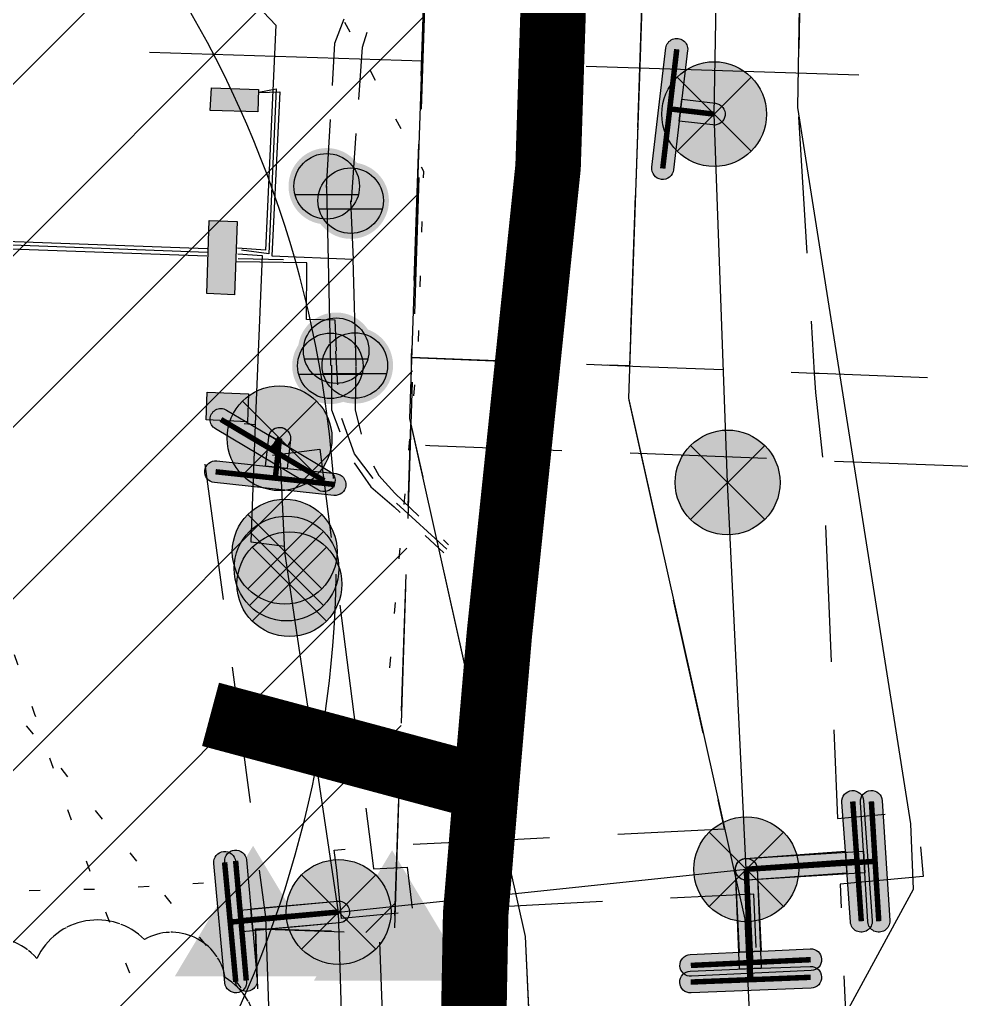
# Model space of a CAD drawing. Extents: x 355506 to 361068, y 6195203 to 6199524.
# Drawn here: x 359582 to 359668.3, y 6198839.5 to 6198929.3 of the extents above; entities that cross this region are included whole.
import ezdxf

# ---------------------------------------------------------------- set-up
doc = ezdxf.new("R2010")
doc.units = 0
doc.header["$LTSCALE"] = 5
for name, pattern in [('0', [1, 1, 0]), ('foc-ACCESSROAD', [3.75, 2.5, -1.25]), ('foc-BUFFER', [16.75, 15, -1.75]), ('foc-DOT', [1, 0.2, -0.8]), ('foc-FLOWLINE', [3.75, 2.5, -1.25]), ('foc-LSD', [8, 5, -3]), ('foc-TOPO', [1, 0.2, -0.8]), ('POWERLINE5', [7.799999999999997, 2.399999999999999, -0.6, 0.6, -0.6, 0.6, -0.6, 2.399999999999999]), ('UG_PIPE', [1.875, 1.25, -0.625])]:
    doc.linetypes.add(name, pattern=pattern)
for name, color, linetype in [('AS-DRILL', 8, 'foc-DOT'), ('AS-PIPE-UG', 44, 'UG_PIPE'), ('AS-POWER', 104, 'foc-POWER'), ('AS-POWER-EXISTING', 72, 'POWERLINE5'), ('AS-ROADS', 254, 'Continuous'), ('AS-SYMBOL', 7, 'Continuous'), ('AUX-BUFFER', 7, 'foc-BUFFER'), ('C-AR', 13, 'foc-ACCESSROAD'), ('C-RW', 13, 'Continuous'), ('C-WS', 13, 'foc-ACCESSROAD'), ('F-AR', 190, 'foc-ACCESSROAD'), ('F-EZE', 190, 'foc-FLOWLINE'), ('L-MON', 1, 'Continuous'), ('L-SECTION-LSD', 7, 'foc-LSD'), ('P-PROPOSED-EXISTING-H', 59, 'Continuous'), ('T-BUSH', 110, '0'), ('T-GENERAL', 48, 'foc-TOPO')]:
    doc.layers.add(name, color=color, linetype=linetype)
doc.layers.add('AS-PIPE-AG', color=7, linetype='Continuous', true_color=0x7d00fa)
doc.layers.add('AS-STRUCTURE-H', color=7, linetype='Continuous', true_color=0xa8a8a8)
doc.layers.add('AS-STRUCTURE', color=7, linetype='Continuous', lineweight=30, true_color=0x595959)
doc.styles.add('foc-LtypeFont', font='ARIALN.TTF', dxfattribs={"height": 7.349999999999999})
doc.linetypes.add('foc-POWER', pattern='A,6,-1,["P",foc-LtypeFont,S=0.2,R=0,X=-0.625,Y=-0.75],-1.239999999999999,4', length=12.24)

# ---------------------------------------------------------------- blocks, each defined once
blk = doc.blocks.new('POWERPOLE')
h = blk.add_hatch(color=255)
edge = h.paths.add_edge_path()
edge.add_arc((0, 0), 0.9600000000000002, 0, 360)
at = {"linetype": 'Continuous'}
for p, q in [((0.678822509938982, -0.678822509938982), (-0.678822509938982, 0.678822509938982)), ((-0.678822509938982, -0.678822509938982), (0.678822509938982, 0.678822509938982))]:
    blk.add_line(p, q, dxfattribs=at)
blk.add_circle((0, 0), 0.9600000000000002, dxfattribs=at)
blk = doc.blocks.new('*U64')
h = blk.add_hatch(color=255)
h.dxf.hatch_style = 1
edge = h.paths.add_edge_path()
edge.add_arc((0.1288056191010633, 1.092432658102087), 0.2, -6.724534935613917, 173.275465064386, ccw=False)
edge.add_line((0.3274297387559882, 1.069013454629167), (0.1752049161820043, -0.2220433231278456))
edge.add_line((0.1752049161820043, -0.2220433231278455), (0.06981850055386163, -1.115851861575008))
edge.add_arc((-0.1288056191010633, -1.092432658102087), 0.2, 173.275465064386, 353.275465064386, ccw=False)
edge.add_line((-0.3274297387559882, -1.069013454629167), (-0.06981850055386163, 1.115851861575008))
h = blk.add_hatch(color=255)
h.dxf.hatch_style = 1
edge = h.paths.add_edge_path()
edge.add_arc((0.8141999999992549, -0.09599999990314115), 0.2, -96.72453493561397, 83.27546506438603, ccw=False)
edge.add_line((0.790780796526334, -0.2946241195580661), (0.1752049161820044, -0.2220433231278455))
edge.add_line((0.1752049161820043, -0.2220433231278455), (0.2220433231278455, 0.1752049161820043))
edge.add_line((0.2220433231278455, 0.1752049161820043), (0.8376192034721757, 0.1026241197517838))
at = {"color": 255}
blk.add_lwpolyline([(-0.06981850055386163, 1.115851861575008, -0.9999999999999999), (0.3274297387559882, 1.069013454629167), (0.1752049161820043, -0.2220433231278455), (0.06981850055386163, -1.115851861575008, -0.9999999999999999), (-0.3274297387559882, -1.069013454629167)], format="xyb", close=True, dxfattribs=at)
at = {"color": 72, "const_width": 0.09999999999999999, "flags": 128}
for points in [[(0.1288056191010633, 1.092432658102087), (-0.1288056191010633, -1.092432658102087)], [(0.8141999999992549, -0.09599999990314118), (0, 0)]]:
    blk.add_lwpolyline(points, dxfattribs=at)
at = {"color": 255, "flags": 128}
blk.add_lwpolyline([(0.8376192034721757, 0.1026241197517838, -0.9999999999999999), (0.790780796526334, -0.2946241195580661), (0.1752049161820043, -0.2220433231278455), (0.2220433231278455, 0.1752049161820043)], format="xyb", close=True, dxfattribs=at)
blk = doc.blocks.new('*U68')
h = blk.add_hatch(color=255)
h.dxf.hatch_style = 1
edge = h.paths.add_edge_path()
edge.add_arc((0.07844095538365894, -1.097199624734943), 0.2, -175.91076958248743, 4.0892304175125105, ccw=False)
edge.add_line((-0.1210498854772397, -1.111461616622881), (-0.2137528327488367, 0.1852288489729605))
edge.add_line((-0.2137528327488367, 0.1852288489729607), (-0.2779317962445576, 1.082937632847005))
edge.add_arc((-0.07844095538365894, 1.097199624734943), 0.2, 4.0892304175125105, 184.0892304175125, ccw=False)
edge.add_line((0.1210498854772397, 1.111461616622881), (0.2779317962445576, -1.082937632847005))
h = blk.add_hatch(color=255)
h.dxf.hatch_style = 1
edge = h.paths.add_edge_path()
edge.add_arc((-2.028200000000652, -0.1450000001117583), 0.2, 94.08923041751262, 274.08923041751257, ccw=False)
edge.add_line((-2.042461991888591, 0.05449084074914032), (-0.2137528327488367, 0.1852288489729607))
edge.add_line((-0.2137528327488367, 0.1852288489729607), (-0.1852288489729607, -0.2137528327488366))
edge.add_line((-0.1852288489729607, -0.2137528327488366), (-2.013938008112714, -0.344490840972657))
at = {"color": 255}
blk.add_lwpolyline([(0.2779317962445576, -1.082937632847005, -0.9999999999999999), (-0.1210498854772397, -1.111461616622881), (-0.2137528327488367, 0.1852288489729607), (-0.2779317962445576, 1.082937632847005, -0.9999999999999999), (0.1210498854772397, 1.111461616622881)], format="xyb", close=True, dxfattribs=at)
at = {"color": 72, "const_width": 0.1, "flags": 128}
for points in [[(0.07844095538365893, -1.097199624734943), (-0.07844095538365893, 1.097199624734943)], [(-2.028200000000652, -0.1450000001117583), (0, 0)]]:
    blk.add_lwpolyline(points, dxfattribs=at)
at = {"color": 255, "flags": 128}
blk.add_lwpolyline([(-2.013938008112714, -0.344490840972657, -0.9999999999999999), (-2.042461991888591, 0.05449084074914032), (-0.2137528327488367, 0.1852288489729607), (-0.1852288489729607, -0.2137528327488366)], format="xyb", close=True, dxfattribs=at)
blk = doc.blocks.new('*U67')
h = blk.add_hatch(color=255)
h.dxf.hatch_style = 1
edge = h.paths.add_edge_path()
edge.add_arc((0.0678569529646223, -1.097905020452296), 0.2, -176.46328444411893, 3.5367155558810737, ccw=False)
edge.add_line((-0.1317621416630679, -1.110242648264046), (-0.2119567224394397, 0.1872814668159406))
edge.add_line((-0.2119567224394397, 0.1872814668159407), (-0.2674760475923125, 1.085567392640547))
edge.add_arc((-0.0678569529646223, 1.097905020452296), 0.2, 3.5367155558810737, 183.5367155558811, ccw=False)
edge.add_line((0.1317621416630679, 1.110242648264046), (0.2674760475923125, -1.085567392640547))
h = blk.add_hatch(color=255)
h.dxf.hatch_style = 1
edge = h.paths.add_edge_path()
edge.add_arc((-2.359000000008383, -0.1458000000566243), 0.2, 93.53671555588107, 273.5367155558812, ccw=False)
edge.add_line((-2.371337627820132, 0.05381909457106593), (-0.2119567224394396, 0.1872814668159407))
edge.add_line((-0.2119567224394397, 0.1872814668159407), (-0.1872814668159407, -0.2119567224394397))
edge.add_line((-0.1872814668159407, -0.2119567224394397), (-2.346662372196633, -0.3454190946843145))
at = {"color": 255}
blk.add_lwpolyline([(0.2674760475923125, -1.085567392640547, -0.9999999999999999), (-0.1317621416630679, -1.110242648264046), (-0.2119567224394397, 0.1872814668159407), (-0.2674760475923125, 1.085567392640547, -0.9999999999999999), (0.1317621416630679, 1.110242648264046)], format="xyb", close=True, dxfattribs=at)
at = {"color": 72, "const_width": 0.1, "flags": 128}
for points in [[(0.0678569529646223, -1.097905020452296), (-0.0678569529646223, 1.097905020452296)], [(-2.359000000008383, -0.1458000000566243), (0, 0)]]:
    blk.add_lwpolyline(points, dxfattribs=at)
at = {"color": 255, "flags": 128}
blk.add_lwpolyline([(-2.346662372196633, -0.3454190946843145, -0.9999999999999999), (-2.371337627820132, 0.05381909457106593), (-0.2119567224394397, 0.1872814668159407), (-0.1872814668159407, -0.2119567224394397)], format="xyb", close=True, dxfattribs=at)
blk = doc.blocks.new('*U66')
h = blk.add_hatch(color=255)
h.dxf.hatch_style = 1
edge = h.paths.add_edge_path()
edge.add_arc((-0.08180000000866093, 1.70800000000745), 0.2, 2.741929957998309, 182.7419299579983, ccw=False)
edge.add_line((0.1179710268391721, 1.717567488296567), (0.1902035385587161, 0.2093385151369498))
edge.add_line((0.1902035385587161, 0.2093385151369499), (-0.2093385151369498, 0.1902035385587161))
edge.add_line((-0.2093385151369498, 0.1902035385587161), (-0.2815710268564939, 1.698432511718333))
h = blk.add_hatch(color=255)
h.dxf.hatch_style = 1
edge = h.paths.add_edge_path()
edge.add_arc((-1.098740647663081, -0.05262118559014302), 0.2, 92.7419299579982, 272.7419299579982, ccw=False)
edge.add_line((-1.108308135952198, 0.14714984125769), (0.1902035385587162, 0.2093385151369499))
edge.add_line((0.1902035385587161, 0.2093385151369499), (1.089173159373964, 0.252392212437976))
edge.add_arc((1.098740647663081, 0.05262118559014302), 0.2, -87.2580700420018, 92.7419299579982, ccw=False)
edge.add_line((1.108308135952198, -0.14714984125769), (-1.089173159373964, -0.252392212437976))
at = {"color": 255, "flags": 128}
blk.add_lwpolyline([(-0.2815710268564939, 1.698432511718333, -0.9999999999999999), (0.1179710268391721, 1.717567488296567), (0.1902035385587161, 0.2093385151369499), (-0.2093385151369498, 0.1902035385587161)], format="xyb", close=True, dxfattribs=at)
at = {"color": 72, "const_width": 0.1, "flags": 128}
for points in [[(-0.08180000000866092, 1.70800000000745), (0, 0)], [(-1.098740647663081, -0.05262118559014302), (1.098740647663081, 0.05262118559014302)]]:
    blk.add_lwpolyline(points, dxfattribs=at)
at = {"color": 255}
blk.add_lwpolyline([(-1.089173159373964, -0.252392212437976, -0.9999999999999999), (-1.108308135952198, 0.14714984125769), (0.1902035385587161, 0.2093385151369499), (1.089173159373964, 0.252392212437976, -0.9999999999999999), (1.108308135952198, -0.14714984125769)], format="xyb", close=True, dxfattribs=at)
blk = doc.blocks.new('*U65')
h = blk.add_hatch(color=255)
h.dxf.hatch_style = 1
edge = h.paths.add_edge_path()
edge.add_arc((-0.08020000000251445, 2.02160000000149), 0.2, 2.271820905054824, 182.2718209050549, ccw=False)
edge.add_line((0.119642802358693, 2.029528073186026), (0.1919147291766707, 0.2077708755457444))
edge.add_line((0.1919147291766707, 0.2077708755457442), (-0.2077708755457442, 0.1919147291766707))
edge.add_line((-0.2077708755457442, 0.1919147291766707), (-0.2800428023637219, 2.013671926816953))
h = blk.add_hatch(color=255)
h.dxf.hatch_style = 1
edge = h.paths.add_edge_path()
edge.add_arc((-1.099135412986641, -0.04360440251495221), 0.2, 92.27182090505511, 272.271820905055, ccw=False)
edge.add_line((-1.107063486171178, 0.1562383998462553), (0.1919147291766707, 0.2077708755457442))
edge.add_line((0.1919147291766707, 0.2077708755457442), (1.091207339802104, 0.2434472048761597))
edge.add_arc((1.099135412986641, 0.04360440251495221), 0.2, -87.728179094945, 92.27182090505511, ccw=False)
edge.add_line((1.107063486171178, -0.1562383998462553), (-1.091207339802104, -0.2434472048761597))
at = {"color": 255, "flags": 128}
blk.add_lwpolyline([(-0.2800428023637219, 2.013671926816953, -0.9999999999999999), (0.119642802358693, 2.029528073186026), (0.1919147291766707, 0.2077708755457442), (-0.2077708755457442, 0.1919147291766707)], format="xyb", close=True, dxfattribs=at)
at = {"color": 72, "const_width": 0.1, "flags": 128}
for points in [[(-0.08020000000251447, 2.02160000000149), (0, 0)], [(-1.099135412986641, -0.04360440251495219), (1.099135412986641, 0.04360440251495219)]]:
    blk.add_lwpolyline(points, dxfattribs=at)
at = {"color": 255}
blk.add_lwpolyline([(-1.091207339802104, -0.2434472048761597, -0.9999999999999999), (-1.107063486171178, 0.1562383998462553), (0.1919147291766707, 0.2077708755457442), (1.091207339802104, 0.2434472048761597, -0.9999999999999999), (1.107063486171178, -0.1562383998462553)], format="xyb", close=True, dxfattribs=at)
blk = doc.blocks.new('*U69')
h = blk.add_hatch(color=255)
h.dxf.hatch_style = 1
edge = h.paths.add_edge_path()
edge.add_arc((-0.09748017080201726, 1.095672221195924), 0.2, 5.084126020880092, 185.0841260208801, ccw=False)
edge.add_line((0.1017329603245143, 1.113395888614472), (0.2169367985450802, -0.1814894637079829))
edge.add_line((0.2169367985450802, -0.181489463707983), (0.2966933019285489, -1.077948553777375))
edge.add_arc((0.09748017080201726, -1.095672221195924), 0.2, -174.91587397911985, 5.084126020880092, ccw=False)
edge.add_line((-0.1017329603245143, -1.113395888614472), (-0.2966933019285489, 1.077948553777375))
h = blk.add_hatch(color=255)
h.dxf.hatch_style = 1
edge = h.paths.add_edge_path()
edge.add_arc((1.789400000008753, 0.1592000000178817), 0.2, -84.91587397911968, 95.08412602088032, ccw=False)
edge.add_line((1.807123667427302, -0.04001313110864987), (0.2169367985450803, -0.181489463707983))
edge.add_line((0.2169367985450802, -0.181489463707983), (0.181489463707983, 0.2169367985450802))
edge.add_line((0.181489463707983, 0.2169367985450802), (1.771676332590204, 0.3584131311444133))
at = {"color": 255}
blk.add_lwpolyline([(-0.2966933019285489, 1.077948553777375, -0.9999999999999999), (0.1017329603245143, 1.113395888614472), (0.2169367985450802, -0.181489463707983), (0.2966933019285489, -1.077948553777375, -0.9999999999999999), (-0.1017329603245143, -1.113395888614472)], format="xyb", close=True, dxfattribs=at)
at = {"color": 72, "const_width": 0.09999999999999998, "flags": 128}
for points in [[(-0.09748017080201728, 1.095672221195924), (0.09748017080201728, -1.095672221195924)], [(1.789400000008753, 0.1592000000178817), (0, 0)]]:
    blk.add_lwpolyline(points, dxfattribs=at)
at = {"color": 255, "flags": 128}
blk.add_lwpolyline([(1.771676332590204, 0.3584131311444133, -0.9999999999999999), (1.807123667427302, -0.04001313110864987), (0.2169367985450802, -0.181489463707983), (0.181489463707983, 0.2169367985450802)], format="xyb", close=True, dxfattribs=at)
blk = doc.blocks.new('*U70')
h = blk.add_hatch(color=255)
h.dxf.hatch_style = 1
edge = h.paths.add_edge_path()
edge.add_arc((-0.1022136519240022, 1.095240781454178), 0.2, 5.331701409210609, 185.3317014092105, ccw=False)
edge.add_line((0.0969210356131211, 1.113825081803997), (0.2177189878869419, -0.1805503871873047))
edge.add_line((0.2177189878869419, -0.1805503871873047), (0.3013483394611255, -1.07665648110436))
edge.add_arc((0.1022136519240022, -1.095240781454178), 0.2, -174.6682985907895, 5.331701409210609, ccw=False)
edge.add_line((-0.0969210356131211, -1.113825081803997), (-0.3013483394611255, 1.07665648110436))
h = blk.add_hatch(color=255)
h.dxf.hatch_style = 1
edge = h.paths.add_edge_path()
edge.add_arc((1.986600000003818, 0.1854000000283122), 0.2, -84.6682985907895, 95.3317014092105, ccw=False)
edge.add_line((2.005184300353637, -0.0137346875088111), (0.2177189878869419, -0.1805503871873047))
edge.add_line((0.2177189878869419, -0.1805503871873047), (0.1805503871873047, 0.2177189878869419))
edge.add_line((0.1805503871873047, 0.2177189878869419), (1.968015699654, 0.3845346875654355))
at = {"color": 255}
blk.add_lwpolyline([(-0.3013483394611255, 1.07665648110436, -0.9999999999999999), (0.0969210356131211, 1.113825081803997), (0.2177189878869419, -0.1805503871873047), (0.3013483394611255, -1.07665648110436, -0.9999999999999999), (-0.0969210356131211, -1.113825081803997)], format="xyb", close=True, dxfattribs=at)
at = {"color": 72, "const_width": 0.1, "flags": 128}
for points in [[(-0.1022136519240022, 1.095240781454178), (0.1022136519240022, -1.095240781454178)], [(1.986600000003818, 0.1854000000283122), (0, 0)]]:
    blk.add_lwpolyline(points, dxfattribs=at)
at = {"color": 255, "flags": 128}
blk.add_lwpolyline([(1.968015699654, 0.3845346875654355, -0.9999999999999999), (2.005184300353637, -0.0137346875088111), (0.2177189878869419, -0.1805503871873047), (0.1805503871873047, 0.2177189878869419)], format="xyb", close=True, dxfattribs=at)
blk = doc.blocks.new('*U71')
h = blk.add_hatch(color=255)
h.dxf.hatch_style = 1
edge = h.paths.add_edge_path()
edge.add_arc((0.07800000000279352, 0.730400000140071), 0.2, -6.095560340435611, 173.9044396595645, ccw=False)
edge.add_line((0.2768692350423698, 0.7091625955252465), (0.2201066396544008, 0.1776318304247517))
edge.add_line((0.2201066396544008, 0.1776318304247518), (-0.1776318304247517, 0.2201066396544008))
edge.add_line((-0.1776318304247517, 0.2201066396544008), (-0.1208692350367828, 0.7516374047548955))
h = blk.add_hatch(color=255)
h.dxf.hatch_style = 1
edge = h.paths.add_edge_path()
edge.add_arc((-1.09378079271767, 0.1168057253815349), 0.2, 83.9044396595645, 263.9044396595645, ccw=False)
edge.add_line((-1.072543388102845, 0.3156749604211112), (0.2201066396544007, 0.1776318304247518))
edge.add_line((0.2201066396544008, 0.1776318304247518), (1.115018197332494, 0.08206350965804135))
edge.add_arc((1.09378079271767, -0.1168057253815349), 0.2, -96.0955603404355, 83.9044396595645, ccw=False)
edge.add_line((1.072543388102845, -0.3156749604211112), (-1.115018197332494, -0.08206350965804135))
at = {"color": 255, "flags": 128}
blk.add_lwpolyline([(-0.1208692350367828, 0.7516374047548955, -0.9999999999999999), (0.2768692350423698, 0.7091625955252465), (0.2201066396544008, 0.1776318304247518), (-0.1776318304247517, 0.2201066396544008)], format="xyb", close=True, dxfattribs=at)
at = {"color": 72, "const_width": 0.1, "flags": 128}
for points in [[(0.0780000000027935, 0.730400000140071), (0, 0)], [(-1.09378079271767, 0.1168057253815349), (1.09378079271767, -0.1168057253815349)]]:
    blk.add_lwpolyline(points, dxfattribs=at)
at = {"color": 255}
blk.add_lwpolyline([(-1.115018197332494, -0.08206350965804135, -0.9999999999999999), (-1.072543388102845, 0.3156749604211112), (0.2201066396544008, 0.1776318304247518), (1.115018197332494, 0.08206350965804135, -0.9999999999999999), (1.072543388102845, -0.3156749604211112)], format="xyb", close=True, dxfattribs=at)
blk = doc.blocks.new('*U72')
h = blk.add_hatch(color=255)
h.dxf.hatch_style = 1
edge = h.paths.add_edge_path()
edge.add_arc((-0.94585219929937, 0.5615724504287449), 0.2, 59.30149982516332, 239.30149982516332, ccw=False)
edge.add_line((-0.8437481174032346, 0.733545577574085), (0.2740772090414754, 0.06986904524920456))
edge.add_line((0.2740772090414754, 0.06986904524920456), (1.047956281195505, -0.389599323283405))
edge.add_arc((0.94585219929937, -0.5615724504287449), 0.2, -120.69850017483662, 59.30149982516332, ccw=False)
edge.add_line((0.8437481174032346, -0.733545577574085), (-1.047956281195505, 0.3895993232834049))
h = blk.add_hatch(color=255)
h.dxf.hatch_style = 1
edge = h.paths.add_edge_path()
edge.add_arc((0.1285999999963674, 0.2166000001132491), 0.2, -30.69850017483668, 149.3014998251633, ccw=False)
edge.add_line((0.3005731271417074, 0.1144959182171137), (0.2740772090414754, 0.06986904524920456))
edge.add_line((0.2740772090414754, 0.06986904524920456), (-0.06986904524920451, 0.2740772090414754))
edge.add_line((-0.06986904524920451, 0.2740772090414754), (-0.04337312714897257, 0.3187040820093845))
at = {"color": 255}
blk.add_lwpolyline([(-1.047956281195505, 0.389599323283405, -0.9999999999999999), (-0.8437481174032346, 0.733545577574085), (0.2740772090414754, 0.06986904524920456), (1.047956281195505, -0.389599323283405, -0.9999999999999999), (0.8437481174032346, -0.733545577574085)], format="xyb", close=True, dxfattribs=at)
at = {"color": 72, "const_width": 0.1, "flags": 128}
for points in [[(-0.94585219929937, 0.5615724504287449), (0.94585219929937, -0.5615724504287449)], [(0.1285999999963674, 0.2166000001132491), (0, 0)]]:
    blk.add_lwpolyline(points, dxfattribs=at)
at = {"color": 255, "flags": 128}
blk.add_lwpolyline([(-0.04337312714897257, 0.3187040820093845, -0.9999999999999999), (0.3005731271417074, 0.1144959182171137), (0.2740772090414754, 0.06986904524920456), (-0.06986904524920451, 0.2740772090414754)], format="xyb", close=True, dxfattribs=at)
blk = doc.blocks.new('RISER')
h = blk.add_hatch(color=255)
h.dxf.hatch_style = 1
edge = h.paths.add_edge_path()
edge.add_arc((0, 0), 0.7000000000000001, 0, 360)
blk.add_hatch(color=13).paths.add_polyline_path([(0.5809894393423747, -0.1498374831999172), (-0.5809055220925075, -0.1501624933266612, 0.7745966773228882)])
at = {"color": 13}
blk.add_line((-0.5809055220925075, -0.1501624933266612), (0.5809894393423747, -0.1498374831996898), dxfattribs=at)
blk.add_circle((0, 0), 0.6000000000000001, dxfattribs=at)
blk = doc.blocks.new('STRIA')
blk.add_hatch(color=255).paths.add_polyline_path([(-0.0414550714867801, 1.521379340009161), (-1.474693147280959, -0.867350786313807), (1.391783004306489, -0.867350786313807)])
blk = doc.blocks.new('STRIAA')
blk.add_blockref('STRIA', (0, 0))
blk = doc.blocks.new('STRIB')
at = {"color": 1}
blk.add_solid([(-1.121455071486707, -0.6673507863138184), (-0.0414550714867801, 1.132649213686192), (1.038544928513147, -0.6673507863138184)], dxfattribs=at)
blk = doc.blocks.new('STRIBB')
blk.add_blockref('STRIB', (0, 0))
blk = doc.blocks.new('STRICC')
for name in ['STRIAA', 'STRIBB']:
    blk.add_blockref(name, (0, 0))
blk = doc.blocks.new('fdspike')
blk.add_blockref('STRICC', (0, 0))

msp = doc.modelspace()

# ---------------------------------------------------------------- hatches: boundary and pattern name
at = {"layer": 'AS-STRUCTURE-H'}
h = msp.add_hatch(color=256, dxfattribs=at)
h.dxf.hatch_style = 1
h.paths.add_polyline_path([(359599.468, 6198920.943999999), (359599.5779999999, 6198922.992), (359603.8909999999, 6198922.841000016), (359603.831, 6198920.794)])
h = msp.add_hatch(color=256, dxfattribs=at)
h.dxf.hatch_style = 1
h.paths.add_polyline_path([(359599.367, 6198910.855), (359601.94, 6198910.781), (359601.702, 6198904.054999999), (359599.156, 6198904.158999999)])
h = msp.add_hatch(color=256, dxfattribs=at)
h.dxf.hatch_style = 1
h.paths.add_polyline_path([(359599.207, 6198895.14), (359602.98, 6198894.985), (359602.882, 6198892.429000014), (359599.0990000009, 6198892.595999999)])
at = {"layer": 'P-PROPOSED-EXISTING-H'}
h = msp.add_hatch(dxfattribs=at)
h.set_pattern_fill('ANSI31', color=256, scale=3.499138510000007)
h.set_pattern_definition([(45, (88.50903142426978, 1525.793302325777), (-7.855790005724101, 7.855790005724103), [])])
h.paths.add_polyline_path([(359441.7560540537, 6198985.501580531), (359436.77, 6198831.383999999), (359604.289, 6198825.967999999), (359603.61, 6198845.992), (359616.342, 6198845.584), (359620.684, 6198979.485999999)])

# ---------------------------------------------------------------- linework, layer by layer
at = {"layer": 'AS-DRILL', "flags": 128}
for points in [[(359504.837, 6198925.173999999), (359504.7476706932, 6198925.196952913), (359504.646127111, 6198925.15013256), (359504.7479197345, 6198924.896771609), (359505.2604573754, 6198924.349820845), (359506.2835347452, 6198923.506147363), (359508.0475494023, 6198922.368174101), (359510.8015543371, 6198920.907979361), (359514.3853153854, 6198919.120527104), (359518.1270233387, 6198916.957822632), (359521.9573419088, 6198914.44205765), (359526.3504678242, 6198911.697824538), (359531.4426111444, 6198908.910825735), (359537.3684251599, 6198905.91674326), (359543.6123457273, 6198902.241925042), (359549.5678153782, 6198898.006106803), (359556.0937512061, 6198892.851349872), (359562.7007086166, 6198886.803475931), (359569.3755191787, 6198880.073090255), (359575.5754359086, 6198873.197980911), (359581.6481202463, 6198865.796728695), (359587.9873297829, 6198857.976608551), (359594.7431003794, 6198849.732747156), (359601.9915956836, 6198840.952516088), (359609.2207132813, 6198832.192976857), (359616.7271435385, 6198823.034273908), (359623.7374669157, 6198814.622028052), (359631.2852548637, 6198806.122278714), (359636.3531863556, 6198800.744801184), (359641.3718494159, 6198795.388867654), (359646.3958560633, 6198789.892760712), (359651.7996740164, 6198784.074017178), (359657.3288160379, 6198778.111204955), (359662.8905659452, 6198772.227424859), (359669.0322977476, 6198766.334732528), (359675.2748644098, 6198761.079106598), (359682.0265177333, 6198756.097109253), (359688.6651421285, 6198751.638943418), (359695.8251261243, 6198747.213983837), (359703.373754382, 6198743.046519528), (359711.0558746826, 6198739.294865731), (359718.7977361284, 6198735.841570769), (359726.395590003, 6198732.883041812), (359734.6122429587, 6198730.184566492), (359742.7822812937, 6198727.897948419), (359751.5803984933, 6198725.850927226), (359760.6707426318, 6198724.174808202), (359769.9894155539, 6198722.751152036), (359779.3541903126, 6198721.516259376), (359788.0555548495, 6198720.492926926), (359797.5513998733, 6198719.593868282), (359807.2177972393, 6198719.019543037), (359816.482943301, 6198718.7183298), (359825.7425616535, 6198718.557210381), (359835.4768425425, 6198718.530969234), (359845.183718433, 6198718.585610337), (359853.9828059897, 6198718.719721391), (359862.864347582, 6198718.931259575), (359876.6342575186, 6198719.01383237), (359890.4079579531, 6198718.596002545), (359899.6392155165, 6198718.175886136), (359918.6101988402, 6198717.589107446), (359934.4638038627, 6198717.443936345), (359948.1905305866, 6198717.427893583), (359961.931094007, 6198717.221207374), (359972.4262411458, 6198716.765588572)], [(359569.2659999999, 6198903.78), (359569.6440991436, 6198903.407505737), (359569.7585525734, 6198903.233707009), (359569.9563682654, 6198902.857158316), (359570.3044023282, 6198902.175443797), (359570.7813647803, 6198901.149380812), (359571.4058911282, 6198899.738377918), (359572.1621428027, 6198898.072931955), (359573.0776391897, 6198896.072065556), (359574.0433873139, 6198893.769616297), (359575.0200322051, 6198891.186466173), (359576.0468633293, 6198888.301624016), (359577.0752482752, 6198885.156544694), (359578.0874655005, 6198881.821862969), (359579.155127567, 6198878.345373532), (359580.4000254803, 6198874.472956406), (359581.8231290221, 6198870.234430512), (359583.3847174267, 6198865.641333755), (359585.0942602041, 6198860.673198644), (359586.7700452872, 6198855.896177953), (359588.5891867194, 6198850.914459351), (359590.6091366395, 6198845.646093145), (359592.8937116636, 6198839.898878294), (359595.2178976101, 6198834.140353733), (359597.6394128343, 6198828.298696841), (359600.0999477966, 6198822.425589644), (359602.7670759342, 6198816.135666332), (359605.5860010487, 6198809.590651159), (359608.4174698293, 6198803.125314023), (359611.3327573915, 6198796.467016974), (359614.243252227, 6198789.658958782), (359617.1655106772, 6198782.600358412), (359620.0522625185, 6198775.372723216), (359622.9145516822, 6198768.005990127), (359625.7541905185, 6198760.559800644), (359628.7632930032, 6198752.787887961), (359631.9234853867, 6198745.351340572), (359635.4733715162, 6198737.902139261), (359639.2793335044, 6198730.634752617), (359643.4547919347, 6198723.345234199), (359647.9743030294, 6198716.174640543), (359652.6847094918, 6198709.338011619), (359657.7581947447, 6198702.589729978), (359663.1474213224, 6198696.01119448), (359668.9406316716, 6198689.549642238), (359675.0224500441, 6198683.348827336), (359681.5472719942, 6198677.233658959), (359688.0963904076, 6198671.558002584), (359694.804786979, 6198666.167334249), (359701.8112599651, 6198661.016940227), (359709.0350573327, 6198656.089728761), (359716.3961909728, 6198651.3882973), (359724.0537120847, 6198646.877077044), (359732.1955344989, 6198642.490381743), (359740.1824405142, 6198638.568845804), (359748.1422810105, 6198635.048507526), (359756.3030693739, 6198631.861821851), (359764.861790896, 6198628.912290711), (359773.1826818956, 6198626.340613186), (359781.9874771149, 6198623.883345542), (359790.7327284194, 6198621.748137333), (359799.6689876158, 6198619.947020195), (359808.6987927816, 6198618.563016934), (359817.460765056, 6198617.557950756), (359826.3491416149, 6198616.748843168), (359835.2130976362, 6198616.110624845), (359844.1815762515, 6198615.609041169), (359853.2032298076, 6198615.2058834), (359862.2164982942, 6198614.852803729), (359871.3504027095, 6198614.515991444), (359880.3156275908, 6198614.224653029), (359889.3805135022, 6198613.920078048), (359898.4218391893, 6198613.506241444), (359907.762347578, 6198613.062677345), (359916.8952774581, 6198612.695808848), (359926.0011297055, 6198612.419944465), (359929.3706699997, 6198612.350389476), (359931.0304474067, 6198612.316534341), (359937.0808561373, 6198612.229937332), (359946.5993744361, 6198612.030738599), (359956.083357905, 6198611.692451308), (359965.6379841496, 6198611.372055895), (359969.006646884, 6198611.262597934)]]:
    msp.add_lwpolyline(points, dxfattribs=at)
at = {"layer": 'AS-PIPE-AG', "flags": 128}
for points in [[(359589.3199999999, 6198950.976), (359575.851, 6198950.122999999), (359574.297, 6198908.521999999), (359599.155, 6198907.636999999)], [(359588.9779999999, 6198946.189), (359605.4939999999, 6198928.735), (359604.548, 6198908.143999999), (359601.962, 6198908.326999999)], [(359505.8869999999, 6198925.167), (359505.875, 6198924.893999999), (359512.868, 6198924.491), (359512.265, 6198911.213), (359599.2169999999, 6198907.944999999)], [(359603.934, 6198922.594999999), (359605.523, 6198922.907999999), (359604.8549999999, 6198907.807999999), (359602.354, 6198908.133999999)], [(359603.974, 6198922.579), (359605.866, 6198922.654999999), (359605.1249999999, 6198907.626), (359612.547, 6198907.319000016), (359612.8009999999, 6198897.542)], [(359610.1329999999, 6198914.001000016), (359610.503, 6198897.568999999)], [(359612.5870000009, 6198907.315), (359612.363, 6198912.672)], [(359599.203, 6198908.250999999), (359542.17, 6198910.345000015)], [(359602.0459999999, 6198907.371), (359606.1819999999, 6198907.293)], [(359611.0279999999, 6198898.935999999), (359610.925, 6198901.718), (359608.291, 6198901.798999999), (359608.3119999999, 6198906.993000016), (359601.866, 6198907.079)]]:
    msp.add_lwpolyline(points, dxfattribs=at)
at = {"layer": 'AS-PIPE-UG', "flags": 128}
for points in [[(359610.1269999999, 6198913.873), (359610.901, 6198927.091999999), (359614.8749999999, 6198937.770000015), (359620.464, 6198951.855999999), (359624.83, 6198963.175), (359629.831, 6198975.537), (359631.452, 6198987.678)], [(359612.4079999999, 6198912.579000015), (359613.418, 6198926.741999999), (359616.153, 6198935.152999999), (359619.877, 6198946.183999999), (359624.3269999999, 6198958.588), (359629.3169999999, 6198968.145), (359633.139, 6198981.5)], [(359621.138, 6198880.75), (359616.419, 6198885.088999999), (359614.667, 6198886.879999999), (359612.6809999999, 6198889.495), (359611.298, 6198893.411), (359610.9749999999, 6198898.905)], [(359610.5889999999, 6198897.602000015), (359610.584, 6198893.521), (359612.1489999999, 6198889.424999999), (359614.2, 6198886.477999999), (359616.3259999999, 6198884.652999999), (359620.879, 6198880.424)], [(359612.818, 6198897.474), (359612.754, 6198893.513), (359613.613, 6198889.967), (359614.9089999999, 6198887.516), (359616.372, 6198885.894), (359621.3039999999, 6198881.154999999)]]:
    msp.add_lwpolyline(points, dxfattribs=at)
at = {"layer": 'AS-POWER', "flags": 128}
for points in [[(359648.578, 6198851.446999999), (359646.867, 6198886.869), (359645.637, 6198920.597999999), (359647.4459999999, 6199020.67)], [(359613.226, 6198780.572), (359611.237, 6198847.535000015), (359606.299, 6198880.532000015), (359605.8269999999, 6198890.916999999)], [(359611.237, 6198847.535000015), (359648.5779999999, 6198851.446999999)]]:
    msp.add_lwpolyline(points, dxfattribs=at)
at = {"layer": 'AS-POWER-EXISTING', "linetype": 'Continuous', "flags": 128}
for points in [[(359601.998, 6198907.819000016), (359604.244, 6198907.640999999), (359603.5919999999, 6198892.173), (359603.203, 6198881.427), (359606.3149999999, 6198881.037)], [(359602.57, 6198892.277), (359603.5919999999, 6198892.173)]]:
    msp.add_lwpolyline(points, dxfattribs=at)
at = {"layer": 'AS-ROADS', "const_width": 5.998500000000015, "flags": 128}
for points in [[(359624.191, 6198782.995), (359623.3749999999, 6198825.094), (359623.791, 6198847.373999999), (359624.746, 6198858.873000016), (359625.954000001, 6198872.913), (359630.4209999999, 6198915.768), (359631.6029999999, 6198952.186), (359629.948, 6198978), (359624.407, 6199002.050999999), (359617.6569999999, 6199019.178)], [(359599.503, 6198865.635), (359624.746, 6198858.873000016)]]:
    msp.add_lwpolyline(points, dxfattribs=at)
at = {"layer": 'AS-STRUCTURE', "flags": 128}
for points in [[(359599.468, 6198920.943999999), (359599.5779999999, 6198922.992), (359603.8909999999, 6198922.841000016), (359603.831, 6198920.794)], [(359599.367, 6198910.855), (359601.94, 6198910.781), (359601.702, 6198904.054999999), (359599.156, 6198904.158999999)], [(359599.207, 6198895.14), (359602.98, 6198894.985), (359602.882, 6198892.429000014), (359599.0990000009, 6198892.595999999)]]:
    msp.add_lwpolyline(points, close=True, dxfattribs=at)
at = {"layer": 'AUX-BUFFER', "color": 251, "linetype": 'foc-BUFFER', "const_width": 1.999507720000007, "flags": 128}
msp.add_lwpolyline([(359517.5240110015, 6199079.842503353), (359502.5355345666, 6199080.327090703, 0.4142135623730949), (359296.2280174792, 6198886.941902956, 0.414213562373095), (359489.6132052263, 6198680.634385868), (359504.6016816611, 6198680.149798518, 0.4142135623730951), (359710.9091987486, 6198873.534986265, 0.4142135623730951)], format="xyb", close=True, dxfattribs=at)
at = {"layer": 'AUX-BUFFER', "color": 251, "linetype": 'foc-BUFFER', "flags": 128}
msp.add_lwpolyline([(359507.8322639962, 6198780.072974727, 0.9999999999999999), (359514.2934286664, 6198979.919327144), (359499.3049522315, 6198980.403914509, 0.9999999999999999), (359492.8437875613, 6198780.557562077)], format="xyb", close=True, dxfattribs=at)
at = {"layer": 'C-AR', "flags": 128}
for points in [[(359515.0499110146, 6199431.264130292), (359511.9796761253, 6199331.292119879), (359508.3736808607, 6199213.882346457), (359623.2303082958, 6199034.393907379), (359641.541322741, 6199005.780148507), (359640.650080709, 6198978.825823453), (359640.651889325, 6198978.879076142), (359640.1428930001, 6198963.892249585), (359637.8894058308, 6198897.540844542), (359617.9266750304, 6198898.299883676), (359620.1769676315, 6198964.557041944), (359620.6840000001, 6198979.485999999), (359620.6840000001, 6198979.485999999), (359621.3697389177, 6199000.225177512), (359488.1838375664, 6199208.309394415), (359491.980323143, 6199331.932309145), (359495.0507013844, 6199431.904803664)], [(359393.7158184326, 6198445.789926661), (359442.1291227638, 6198461.268342097), (359520.4432130255, 6198536.450787575), (359603.7975191139, 6198725.656789972), (359599.1776029036, 6198826.133254847), (359604.289, 6198825.967999999), (359603.61, 6198845.992), (359616.342, 6198845.584), (359617.8540675242, 6198892.214323741), (359628.3211702916, 6198845.287991569), (359634.0817018432, 6198720.004800325), (359545.4968889196, 6198518.926066493), (359457.8848233877, 6198434.817455699), (359439.0217678216, 6198428.786671078)]]:
    msp.add_lwpolyline(points, dxfattribs=at)
at = {"layer": 'C-RW'}
for points in [[(359635.4276386911, 6199427.407837677), (359622.4516227014, 6199032.945181097), (359620.6840000001, 6198979.485999999), (359617.7377083638, 6198892.735987527), (359628.3211702916, 6198845.287991569), (359634.0817018432, 6198720.004800325), (359545.4968889196, 6198518.926066493), (359457.8848233877, 6198434.817455699), (359438.851529708, 6198428.732243554)], [(359655.3943954505, 6199426.76820393), (359642.41781489, 6199032.288384758), (359640.650080709, 6198978.825823453), (359637.7895691213, 6198894.601264481), (359648.4341599866, 6198846.879214007), (359654.5380216821, 6198716.096877888), (359562.5368862242, 6198506.872058685), (359479.8872407294, 6198427.417714638)]]:
    msp.add_lwpolyline(points, dxfattribs=at)
at = {"layer": 'C-RW', "flags": 128}
msp.add_lwpolyline([(359479.8872407294, 6198427.417714638), (359562.5368862242, 6198506.872058685), (359654.5380216821, 6198716.096877888), (359649.5386416235, 6198823.214410316), (359663.8824880324, 6198849.630800721), (359663.6421980216, 6198855.62454916), (359653.3119115711, 6198921.208412518), (359654.0141327012, 6198963.430388), (359536.3599823873, 6198967.347841202), (359536.8589999999, 6198982.334999999), (359654.2635321167, 6198978.425858169), (359656.6336308445, 6199120.93118318), (359666.4714837256, 6199426.413350116)], dxfattribs=at)
at = {"layer": 'C-WS', "flags": 128}
msp.add_lwpolyline([(359441.7560540537, 6198985.501580531), (359620.684, 6198979.485999999), (359616.342, 6198845.584), (359603.61, 6198845.992), (359604.289, 6198825.967999999), (359436.77, 6198831.383999999)], close=True, dxfattribs=at)
at = {"layer": 'F-AR', "flags": 128}
msp.add_lwpolyline([(359987.6640778907, 6198875.920581275), (359887.7366892658, 6198879.805437639), (359857.5911849468, 6198880.977751291), (359682.1179336645, 6198887.811375058), (359656.2731773402, 6198888.818808638), (359655.5763488462, 6198888.858767782), (359640.2454831573, 6198889.451438448), (359619.5913199866, 6198890.231608312), (359618.2850831863, 6198890.281985388), (359617.8540675242, 6198892.214323741), (359617.9266750304, 6198898.299883676), (359638.8951619449, 6198897.502602868), (359654.7965498185, 6198896.870462549), (359655.2500526886, 6198896.867954963), (359680.3094552413, 6198895.885212283), (359857.8504358059, 6198888.972123658), (359887.9954412254, 6198887.80002568), (359987.923179117, 6198883.914996059)], dxfattribs=at)
at = {"layer": 'F-EZE', "flags": 128}
for points in [[(359666.4714846663, 6199426.413379326), (359663.2522373339, 6199326.450240728), (359663.1879458886, 6199324.453881335), (359656.6336308445, 6199120.93118318), (359654.2635321167, 6198978.425858169), (359654.0141327012, 6198963.430388), (359653.3119115711, 6198921.208412518), (359654.7965498185, 6198896.870462549), (359654.902679768, 6198895.094248069), (359655.0053117467, 6198894.277352992), (359655.5763488462, 6198888.858767782), (359656.928857659, 6198856.083750846), (359663.4672070149, 6198856.694999549), (359664.2274394169, 6198856.765871945), (359664.7870868359, 6198850.798439628), (359657.1770960211, 6198850.082656899), (359657.6867170427, 6198837.714230129), (359649.8343180695, 6198837.387168919), (359649.2553207563, 6198849.170767977), (359629.0033514642, 6198848.16495338), (359618.007931178, 6198847.539171191), (359617.2660163544, 6198847.497161075), (359611.5018930921, 6198846.953585158), (359611.0650553689, 6198851.356925774), (359610.8347643113, 6198853.201783673), (359614.181067665, 6198853.459590899), (359617.4679055362, 6198853.712120316), (359627.6497765129, 6198854.214274848), (359646.5858484923, 6198855.165602419), (359637.7895691213, 6198894.601264481), (359637.7895691213, 6198894.601264481), (359637.7895691213, 6198894.601264481), (359640.1428930001, 6198963.892249585), (359640.6518415558, 6198978.879077717), (359640.6518415558, 6198978.879077717), (359641.5024288272, 6199004.603858416), (359642.4569936107, 6199033.479393018), (359648.7521424838, 6199224.847926313), (359652.1061186254, 6199326.806673891), (359652.129166239, 6199327.507306729), (359655.3944019776, 6199426.768402336)], [(359399.4513264665, 6198430.019793958), (359418.178759433, 6198430.128329411), (359467.5858775959, 6198473.063325568), (359513.7635903524, 6198526.364698713), (359528.1734561949, 6198543.008092115), (359565.4264619856, 6198633.279656986), (359589.5431952979, 6198691.150184355), (359601.5745243228, 6198720.021108388), (359601.8023570072, 6198725.581329112), (359603.9788110221, 6198749.817622915), (359606.8090592668, 6198781.332100755), (359605.2497855815, 6198827.101610874), (359604.5692465793, 6198847.073927048), (359599.0169534976, 6198888.565992751), (359609.5054391333, 6198889.911067567), (359614.181067665, 6198853.459590899), (359614.4351522836, 6198851.479535217), (359617.5280919361, 6198851.652820321), (359618.007931178, 6198847.539171191), (359618.1781138671, 6198845.435329503), (359615.5397106872, 6198845.353656343), (359614.9660542642, 6198845.36007099), (359617.2095739096, 6198784.436304442), (359620.3292287007, 6198784.422614371), (359620.3039116111, 6198778.426796745), (359617.1851028994, 6198778.438956629), (359612.1925775099, 6198720.784231997), (359615.614843575, 6198720.034895464), (359614.3241075859, 6198714.13197012), (359610.89697791, 6198714.880664111), (359576.3083787526, 6198631.935915406), (359579.1211870395, 6198630.735767427), (359576.7256743705, 6198625.189082235), (359573.9187624761, 6198626.38553415), (359538.4440323876, 6198540.057210724), (359541.3342270334, 6198538.219261858), (359538.0917507324, 6198533.117718747), (359535.2024195558, 6198534.956342779), (359527.3854802028, 6198525.928454254), (359477.0870687185, 6198467.896066758), (359479.3854590857, 6198465.619552109), (359475.1283396973, 6198461.327139212), (359472.8319388237, 6198463.604292585), (359432.8214664296, 6198428.92540927)]]:
    msp.add_lwpolyline(points, dxfattribs=at)
at = {"layer": 'L-SECTION-LSD', "flags": 128}
msp.add_lwpolyline([(359858.7835, 6198917.766499999), (359053.24, 6198943.571499999)], dxfattribs=at)
at = {"layer": 'T-BUSH', "flags": 128}
msp.add_lwpolyline([(359602.1361899025, 6198821.571383541, 0.52056705), (359601.4941350408, 6198831.550750533, 0.52056705), (359600.8508960604, 6198841.529752563, 0.52056705), (359593.4489936999, 6198845.018693816, 0.52056705), (359583.6027456397, 6198843.285524796, 0.52056705), (359573.6903348302, 6198842.026331224, 0.52056705), (359563.690588817, 6198841.955059391, 0.52056705), (359553.7368370654, 6198842.55389514, 0.52056705), (359543.835392172, 6198843.92606892, 0.52056705), (359533.8367749351, 6198844.092361881, 0.52056705), (359523.8381576981, 6198844.258654843, 0.52056705), (359513.8481255741, 6198843.98477014, 0.52056705), (359503.8635965182, 6198843.428730992, 0.52056705), (359493.9734655489, 6198844.694053856, 0.52056705), (359484.0926137569, 6198846.078186722, 0.52056705), (359474.1227725999, 6198845.321644352, 0.52056705), (359464.1492757105, 6198845.552372753, 0.52056705), (359455.9435842783, 6198848.831398468, 0.52056705), (359453.8547787018, 6198858.361118167, 0.52056705), (359454.4930606505, 6198868.340727169, 0.52056705), (359455.1313425992, 6198878.320336187, 0.52056705), (359455.8762779129, 6198888.292305924, 0.52056705), (359456.6316462958, 6198898.262216685, 0.52056705), (359456.5270678467, 6198908.261669838, 0.52056705), (359450.912141068, 6198914.927701378, 0.52056705), (359442.1037696747, 6198919.661895438, 0.52056705), (359434.2677417818, 6198923.873488582, 0.52056705)], format="xyb", dxfattribs=at)
at = {"layer": 'T-GENERAL', "flags": 128}
for points in [[(359587.4789999999, 6198952.87), (359594.635, 6198956.239), (359583.419, 6198965.379), (359571.8579999999, 6198971.938999999), (359564.291, 6198974.007000016), (359538.8389999999, 6198974.160999999), (359512.244, 6198974.536999999), (359493.892, 6198974.753999999), (359474.194, 6198975.143), (359467.09, 6198974.059999999), (359464.472, 6198968.702999999), (359464.285, 6198946.519), (359464.5709999999, 6198925.008), (359464.1079999999, 6198904.776000015), (359463.249, 6198884.469), (359462.351, 6198867.109999999), (359462.693, 6198857.443999999), (359466.7449999999, 6198853.758), (359487.3770000009, 6198852.872999999), (359506.5119999999, 6198852.142), (359523.634, 6198851.114), (359544.3149999999, 6198849.794999999), (359561.2339999999, 6198847.892999999), (359571.4459999999, 6198848.248999999), (359580.7249999999, 6198849.464999999), (359589.665, 6198849.653999999), (359602.5989999999, 6198850.441)], [(359615.9289999999, 6198869.902000016), (359617.0869999999, 6198883.238999999), (359618.542, 6198899.426999999), (359619.0269999999, 6198915.34), (359611.816, 6198928.993), (359601.7399999999, 6198945.828), (359601.943, 6198949.334)]]:
    msp.add_lwpolyline(points, dxfattribs=at)

# ---------------------------------------------------------------- block references
at = {"layer": 'AS-POWER-EXISTING', "xscale": 4.998769300000014, "yscale": 4.998769300000014, "zscale": 4.998769300000014}
for p in [(359645.637, 6198920.597999999), (359605.8269999999, 6198890.916999999), (359646.867, 6198886.869), (359606.299, 6198880.532000015), (359606.4639999999, 6198878.984), (359606.726, 6198877.556000015), (359648.5779999999, 6198851.446999999), (359611.237, 6198847.535000015)]:
    msp.add_blockref('POWERPOLE', p, dxfattribs=at)
at = {"layer": 'AS-SYMBOL', "xscale": 4.998769300000014, "yscale": 4.998769300000014, "zscale": 4.998769300000014}
for name, p in [('*U64', (359641.5659999999, 6198921.078)), ('RISER', (359610.147, 6198913.991999999)), ('RISER', (359612.3449999999, 6198912.674999999)), ('RISER', (359611.01, 6198898.934000015)), ('RISER', (359610.481, 6198897.548999999)), ('RISER', (359612.7249999999, 6198897.586999999)), ('*U72', (359605.184, 6198889.834)), ('*U71', (359605.4369999999, 6198887.265)), ('*U68', (359658.7189999999, 6198852.172)), ('*U67', (359660.373, 6198852.176)), ('*U70', (359601.3039999999, 6198846.607999999)), ('*U69', (359602.2899999999, 6198846.738999999)), ('*U65', (359648.979, 6198841.339000015)), ('*U66', (359648.987, 6198842.907000015))]:
    msp.add_blockref(name, p, dxfattribs=at)
at = {"layer": 'L-MON', "xscale": 4.998769300000014, "yscale": 4.998769300000014, "zscale": 4.998769300000014}
for p in [(359603.61, 6198845.992), (359616.342, 6198845.584)]:
    msp.add_blockref('fdspike', p, dxfattribs=at)

doc.saveas('drawing.dxf')
